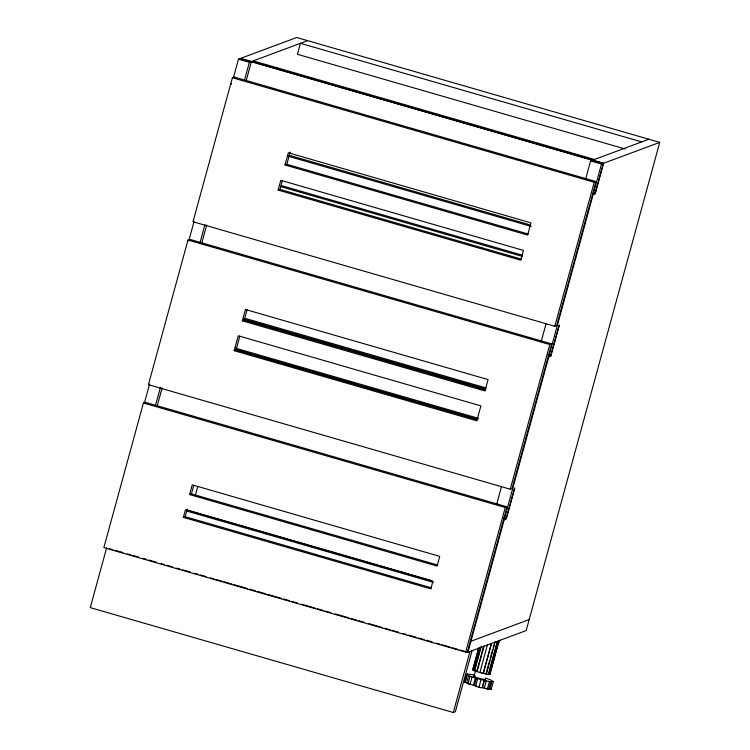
<?xml version="1.0" encoding="UTF-8"?>
<svg xmlns="http://www.w3.org/2000/svg" width="750" height="750" viewBox="0 0 750 750"><rect width="100%" height="100%" fill="white"/><g stroke="black" fill="none" stroke-linecap="round" stroke-linejoin="round"><path stroke-width="1.12" d="M143.419 402.984L103.856 547.612L465.666 652.134L467.512 651.45L507.075 506.831L145.256 402.3L143.419 402.984L505.237 507.516L507.075 506.831M187.997 240.056L148.425 384.675L510.244 489.206L512.081 488.522L551.644 343.894L189.834 239.372L187.997 240.056L549.806 344.578L551.644 343.894M232.397 77.728L193.003 221.747L554.812 326.269L556.659 325.584L596.053 181.575L234.234 77.044L232.397 77.728L594.216 182.259L596.053 181.575M231.291 84.291L231.459 83.653M144.347 403.256L149.588 384.075M188.784 240.806L194.034 221.625M233.541 77.222L238.472 59.175L296.7 37.5L659.728 142.378L526.181 630.562L467.944 652.238L460.078 649.969M106.659 547.734L90.272 607.622L453.3 712.5L455.344 711.741L472.031 650.719M155.541 405.272L160.481 387.225M199.987 242.822L204.919 224.775M244.425 80.372L249.366 62.325L307.594 40.65M157.172 406.022L162.122 387.947M201.75 243.094L206.691 225.009M246.15 80.775L251.409 61.566M183.366 517.388L185.447 509.784L432.909 581.278L430.828 588.872L183.366 517.388L185.203 516.703L431.541 587.869M189.609 494.578L192.263 484.875L439.725 556.369L437.072 566.072L189.609 494.578L191.447 493.894L437.784 565.059M185.203 516.703L187.284 509.1M191.447 493.894L193.809 485.269M234.188 350.7L238.275 335.775L480.891 405.872L476.812 420.797L234.188 350.7L236.025 350.016L477.525 419.784M242.353 320.85L245.466 309.497L488.081 379.584L484.978 390.938L242.353 320.85L244.2 320.166L485.691 389.934M278.128 190.078L280.8 180.319L523.425 250.406L520.753 260.175L278.128 190.078L279.966 189.394L521.466 259.163M285 164.981L288.337 152.775L530.962 222.863L527.616 235.069L285 164.981L286.837 164.297L528.337 234.056M195.309 495.553L197.766 486.562M236.025 350.016L239.822 336.159M244.2 320.166L247.022 309.844M279.966 189.394L282.347 180.722M286.837 164.297L290.175 152.091M496.791 503.859L501.413 486.938M541.228 341.409L546.169 323.353M585.675 178.959L590.606 160.903L648.834 139.228M465.666 652.134L505.237 507.516M510.244 489.206L549.806 344.578M554.812 326.269L594.216 182.259M467.944 652.238L601.5 164.053L659.728 142.378M506.175 518.522L514.734 487.931L506.213 519.056L504.169 519.816M550.753 355.594L559.303 325.003L550.791 356.128L548.747 356.887M594.994 193.875L603.337 163.369L240.309 58.491M453.3 712.5L469.988 651.478M469.875 683.775L464.55 682.275L466.631 674.691L467.353 673.875L473.878 674.925M465.572 680.381L467.353 673.875M466.575 683.137L468.497 676.125L469.838 676.697L467.925 683.7L476.597 686.091L475.575 686.241L477.497 679.237L475.256 678.562L473.334 685.575M478.519 648.525L472.772 669.525L473.447 670.078L472.866 669.919L478.912 647.812M473.353 669.684L477.281 655.312M477.881 653.1L478.791 649.791M473.447 670.078L474.356 666.759M474.956 664.547L477.375 655.706M469.95 684.562L472.031 676.969L466.631 674.691M484.069 646.191L477.122 671.616L474.253 670.631L480.609 647.419M474.656 670.688L481.303 646.378M473.972 676.341L475.566 670.5M487.425 644.841L479.887 672.534L476.719 671.55L483.675 646.134M474.356 685.425L476.269 678.413L475.256 678.562M475.575 686.241L478.959 687.253L481.041 679.659L489.441 681.497L493.294 681.628L491.222 689.212L489.769 689.166L491.691 682.163L490.622 682.125L488.7 689.138L487.359 689.091L482.466 687.534L484.378 680.522L486.122 681.394L484.209 688.397M495.328 641.372L486.366 674.128L483.253 673.378L491.419 643.538M483.272 673.444L491.438 643.603M486.244 672.863L489.572 660.712M490.172 658.5L492.591 649.659M493.2 647.447L494.109 644.128M488.269 674.334L497.231 641.569L498.853 641.709L489.891 674.475L486.366 674.128M488.691 674.494L497.653 641.728M490.866 668.672L491.784 665.278M493.95 657.375L494.878 653.981M496.116 649.462L497.044 646.078M498.759 641.316L489.797 674.081L489.216 673.922L489.891 674.475M487.359 689.091L489.441 681.497M464.55 682.275L466.922 674.766L465.281 681.469M595.312 192.703L592.866 193.219M593.156 194.559L595.2 193.8L603.544 163.294L240.516 58.416M551.072 354.413L549.234 355.106L548.025 354.75M548.916 356.278L550.959 355.519M506.503 517.35L504.666 518.034L503.447 517.688M504.338 519.206L506.381 518.447M470.953 641.25L529.181 619.575M467.925 683.7L470.128 684.131M486.122 681.394L484.031 680.934L482.119 687.947L478.959 687.253M498.281 641.559L498.853 641.709M483.253 673.378L479.887 672.534M641.691 141.891L300.441 43.312L297.441 54.291L625.209 148.987M253.247 60.881L594.487 159.459M238.472 59.175L249.366 62.325M590.606 160.903L601.5 164.053M530.719 225.066L289.988 155.522L288.15 156.206L531.131 226.397M281.241 185.55L521.981 255.094M280.528 186.553L522.394 256.425M245.409 318.45L486.15 387.994M243.572 319.134L485.437 389.006M235.547 348.15L478.528 418.35M235.959 349.491L477.816 419.363M186.469 509.784L431.709 580.631M186.881 511.116L433.247 582.291M109.416 548.663L112.791 549.637M115.041 550.284L122.906 552.553M127.397 553.856L130.772 554.831M133.022 555.478L138.637 557.1M143.138 558.403L146.503 559.378M148.753 560.025L156.619 562.294M161.119 563.597L164.494 564.572M166.734 565.219L172.359 566.841M176.85 568.144L180.225 569.119M182.475 569.766L190.341 572.034M194.831 573.337L198.206 574.312M200.456 574.959L206.072 576.581M210.572 577.884L213.938 578.859M216.188 579.506L221.812 581.128M224.053 581.775L231.928 584.053M234.169 584.7L247.659 588.6M249.909 589.247L255.525 590.869M257.775 591.516L265.641 593.794M267.891 594.441L281.381 598.341M283.622 598.987L289.247 600.609M291.488 601.256L297.113 602.888M301.603 604.181L315.094 608.081M317.344 608.728L322.959 610.35M325.209 610.997L330.825 612.628M335.325 613.922L348.816 617.822M351.056 618.469L356.681 620.091M358.931 620.747L364.547 622.369M369.047 623.663L382.528 627.562M384.778 628.209L390.394 629.831M392.644 630.487L398.269 632.109M402.759 633.403L406.134 634.378M408.375 635.025L416.25 637.303M418.491 637.95L424.116 639.572M426.366 640.228L431.981 641.85M436.481 643.144L439.847 644.119M442.097 644.766L449.962 647.044M452.213 647.691L457.828 649.312M472.031 676.969L481.041 679.659M485.934 688.247L488.7 689.138M485.334 678.084L490.809 679.978L493.294 681.628M472.866 669.919L474.253 670.631M490.284 688.594L491.222 689.212M485.156 679.087A6 0.609 15.3 0 1 478.772 678.197A6 0.609 15.3 0 1 475.275 676.228M485.794 673.603A6 0.609 15.3 0 1 483.356 673.134M481.875 672.769A6 0.609 15.3 0 1 480.366 672.356M477.647 671.484A6 0.609 15.3 0 1 476.072 670.312M499.134 641.325A9.6 0.966 15.3 0 1 497.119 641.766M499.453 640.163A9.6 0.966 15.3 0 1 498.825 640.753"/></g></svg>
